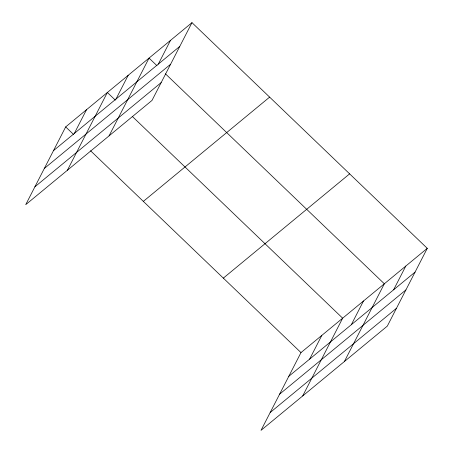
<?xml version="1.0" encoding="UTF-8"?>
<svg xmlns="http://www.w3.org/2000/svg" width="453" height="453" viewBox="0 0 453 453"><rect width="100%" height="100%" fill="white"/><g stroke="black" fill="none" stroke-linecap="round" stroke-linejoin="round"><path stroke-width="0.68" d="M191.981 22.65L65.685 126.902L25.725 204.66L152.015 100.407L191.981 22.65L427.275 248.34L387.315 326.098L261.019 430.35L300.985 352.593L427.275 248.34M74.32 133.448L86.523 109.7M67.401 170.26L107.361 92.497L115.328 100.136M115.996 99.043L128.199 75.294M109.077 135.855L149.043 58.097L157.004 65.736M158.307 64.122L170.509 40.374M309.614 359.138L321.823 335.39M302.695 395.945L342.661 318.187L132.248 116.37M351.296 324.733L363.499 300.985M344.376 361.545L384.337 283.788L165.464 73.85M393.6 289.812L405.809 266.064M53.482 150.651L179.773 46.399M44.32 168.471L170.617 64.224M34.881 186.834L161.177 82.588M143.335 201.381L269.626 97.129M223.335 278.114L349.631 173.861M288.776 376.341L415.073 272.089M279.62 394.161L405.911 289.914M270.181 412.524L396.477 308.278M65.685 126.902L73.652 134.541M90.572 150.77L300.985 352.593"/></g></svg>
